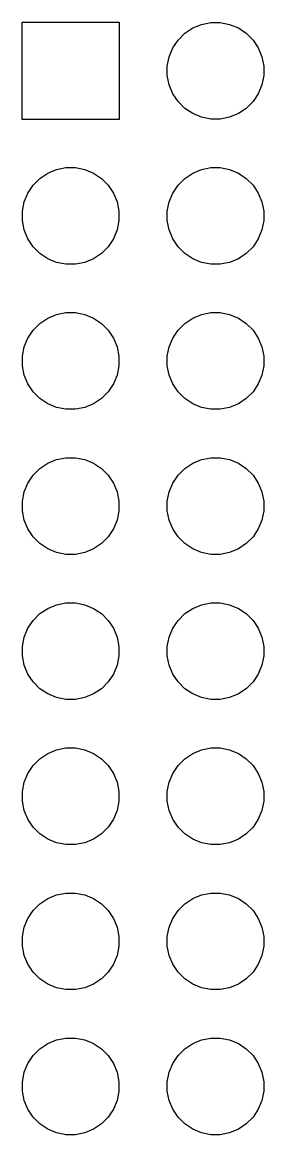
# Model space of a CAD drawing. Header units: inches. Extents: x 3.87 to 7.43, y -5.24 to -2.
# Drawn here: x 4.935 to 5.102, y -2.801 to -2.034 of the extents above; entities that cross this region are included whole.
import ezdxf

# ---------------------------------------------------------------- set-up
doc = ezdxf.new("R2010")
doc.units = ezdxf.units.IN
doc.header["$MEASUREMENT"] = 0
doc.layers.add('BLACK', color=7, linetype='CONTINUOUS')

msp = doc.modelspace()

# ---------------------------------------------------------------- linework, layer by layer
at = {"layer": 'BLACK', "linetype": 'CONTINUOUS'}
for p, q in [((4.93504, -2.10118), (4.93504, -2.03425)), ((4.93504, -2.03425), (5.00197, -2.03425)), ((5.00197, -2.03425), (5.00197, -2.10118)), ((5.04727, -2.04185), (5.05273, -2.0382)), ((5.05273, -2.0382), (5.05879, -2.03569)), ((5.05879, -2.03569), (5.06522, -2.03441)), ((5.06522, -2.03441), (5.07178, -2.03441)), ((5.07178, -2.03441), (5.07822, -2.03569)), ((5.07822, -2.03569), (5.08428, -2.0382)), ((5.08428, -2.0382), (5.08973, -2.04185)), ((5.03899, -2.05194), (5.04264, -2.04649)), ((5.04264, -2.04649), (5.04727, -2.04185)), ((5.08973, -2.04185), (5.09437, -2.04649)), ((5.09437, -2.04649), (5.09802, -2.05194)), ((5.03648, -2.058), (5.03899, -2.05194)), ((5.09802, -2.05194), (5.10053, -2.058)), ((5.0352, -2.06444), (5.03648, -2.058)), ((5.10053, -2.058), (5.10181, -2.06444)), ((5.0352, -2.071), (5.0352, -2.06444)), ((5.10181, -2.06444), (5.10181, -2.071)), ((5.03648, -2.07743), (5.0352, -2.071)), ((5.03899, -2.08349), (5.03648, -2.07743)), ((5.10053, -2.07743), (5.09802, -2.08349)), ((5.10181, -2.071), (5.10053, -2.07743)), ((5.04264, -2.08895), (5.03899, -2.08349)), ((5.09802, -2.08349), (5.09437, -2.08895)), ((5.04727, -2.09359), (5.04264, -2.08895)), ((5.09437, -2.08895), (5.08973, -2.09359)), ((5.05273, -2.09723), (5.04727, -2.09359)), ((5.05879, -2.09974), (5.05273, -2.09723)), ((5.06522, -2.10102), (5.05879, -2.09974)), ((5.07822, -2.09974), (5.07178, -2.10102)), ((5.08428, -2.09723), (5.07822, -2.09974)), ((5.08973, -2.09359), (5.08428, -2.09723)), ((5.00197, -2.10118), (4.93504, -2.10118)), ((5.07178, -2.10102), (5.06522, -2.10102)), ((4.94727, -2.14185), (4.95273, -2.1382)), ((4.95273, -2.1382), (4.95879, -2.13569)), ((4.95879, -2.13569), (4.96522, -2.13441)), ((4.96522, -2.13441), (4.97178, -2.13441)), ((4.97178, -2.13441), (4.97822, -2.13569)), ((4.97822, -2.13569), (4.98428, -2.1382)), ((4.98428, -2.1382), (4.98973, -2.14185)), ((5.04727, -2.14185), (5.05273, -2.1382)), ((5.05273, -2.1382), (5.05879, -2.13569)), ((5.05879, -2.13569), (5.06522, -2.13441)), ((5.06522, -2.13441), (5.07178, -2.13441)), ((5.07178, -2.13441), (5.07822, -2.13569)), ((5.07822, -2.13569), (5.08428, -2.1382)), ((5.08428, -2.1382), (5.08973, -2.14185)), ((4.93899, -2.15194), (4.94264, -2.14649)), ((4.94264, -2.14649), (4.94727, -2.14185)), ((4.98973, -2.14185), (4.99437, -2.14649)), ((4.99437, -2.14649), (4.99802, -2.15194)), ((5.03899, -2.15194), (5.04264, -2.14649)), ((5.04264, -2.14649), (5.04727, -2.14185)), ((5.08973, -2.14185), (5.09437, -2.14649)), ((5.09437, -2.14649), (5.09802, -2.15194)), ((4.93648, -2.158), (4.93899, -2.15194)), ((4.99802, -2.15194), (5.00053, -2.158)), ((5.03648, -2.158), (5.03899, -2.15194)), ((5.09802, -2.15194), (5.10053, -2.158)), ((4.9352, -2.16444), (4.93648, -2.158)), ((5.00053, -2.158), (5.00181, -2.16444)), ((5.0352, -2.16444), (5.03648, -2.158)), ((5.10053, -2.158), (5.10181, -2.16444)), ((4.9352, -2.171), (4.9352, -2.16444)), ((5.00181, -2.16444), (5.00181, -2.171)), ((5.0352, -2.171), (5.0352, -2.16444)), ((5.10181, -2.16444), (5.10181, -2.171)), ((4.93648, -2.17743), (4.9352, -2.171)), ((4.93899, -2.18349), (4.93648, -2.17743)), ((5.00053, -2.17743), (4.99802, -2.18349)), ((5.00181, -2.171), (5.00053, -2.17743)), ((5.03648, -2.17743), (5.0352, -2.171)), ((5.03899, -2.18349), (5.03648, -2.17743)), ((5.10053, -2.17743), (5.09802, -2.18349)), ((5.10181, -2.171), (5.10053, -2.17743)), ((4.94264, -2.18895), (4.93899, -2.18349)), ((4.99802, -2.18349), (4.99437, -2.18895)), ((5.04264, -2.18895), (5.03899, -2.18349)), ((5.09802, -2.18349), (5.09437, -2.18895)), ((4.94727, -2.19359), (4.94264, -2.18895)), ((4.99437, -2.18895), (4.98973, -2.19359)), ((5.04727, -2.19359), (5.04264, -2.18895)), ((5.09437, -2.18895), (5.08973, -2.19359)), ((4.95273, -2.19723), (4.94727, -2.19359)), ((4.95879, -2.19974), (4.95273, -2.19723)), ((4.96522, -2.20102), (4.95879, -2.19974)), ((4.97822, -2.19974), (4.97178, -2.20102)), ((4.98428, -2.19723), (4.97822, -2.19974)), ((4.98973, -2.19359), (4.98428, -2.19723)), ((5.05273, -2.19723), (5.04727, -2.19359)), ((5.05879, -2.19974), (5.05273, -2.19723)), ((5.06522, -2.20102), (5.05879, -2.19974)), ((5.07822, -2.19974), (5.07178, -2.20102)), ((5.08428, -2.19723), (5.07822, -2.19974)), ((5.08973, -2.19359), (5.08428, -2.19723)), ((4.97178, -2.20102), (4.96522, -2.20102)), ((5.07178, -2.20102), (5.06522, -2.20102)), ((4.94727, -2.24185), (4.95273, -2.2382)), ((4.95273, -2.2382), (4.95879, -2.23569)), ((4.95879, -2.23569), (4.96522, -2.23441)), ((4.96522, -2.23441), (4.97178, -2.23441)), ((4.97178, -2.23441), (4.97822, -2.23569)), ((4.97822, -2.23569), (4.98428, -2.2382)), ((4.98428, -2.2382), (4.98973, -2.24185)), ((5.04727, -2.24185), (5.05273, -2.2382)), ((5.05273, -2.2382), (5.05879, -2.23569)), ((5.05879, -2.23569), (5.06522, -2.23441)), ((5.06522, -2.23441), (5.07178, -2.23441)), ((5.07178, -2.23441), (5.07822, -2.23569)), ((5.07822, -2.23569), (5.08428, -2.2382)), ((5.08428, -2.2382), (5.08973, -2.24185)), ((4.93899, -2.25194), (4.94264, -2.24649)), ((4.94264, -2.24649), (4.94727, -2.24185)), ((4.98973, -2.24185), (4.99437, -2.24649)), ((4.99437, -2.24649), (4.99802, -2.25194)), ((5.03899, -2.25194), (5.04264, -2.24649)), ((5.04264, -2.24649), (5.04727, -2.24185)), ((5.08973, -2.24185), (5.09437, -2.24649)), ((5.09437, -2.24649), (5.09802, -2.25194)), ((4.93648, -2.258), (4.93899, -2.25194)), ((4.99802, -2.25194), (5.00053, -2.258)), ((5.03648, -2.258), (5.03899, -2.25194)), ((5.09802, -2.25194), (5.10053, -2.258)), ((4.9352, -2.26444), (4.93648, -2.258)), ((5.00053, -2.258), (5.00181, -2.26444)), ((5.0352, -2.26444), (5.03648, -2.258)), ((5.10053, -2.258), (5.10181, -2.26444)), ((4.9352, -2.271), (4.9352, -2.26444)), ((5.00181, -2.26444), (5.00181, -2.271)), ((5.0352, -2.271), (5.0352, -2.26444)), ((5.10181, -2.26444), (5.10181, -2.271)), ((4.93648, -2.27743), (4.9352, -2.271)), ((5.00181, -2.271), (5.00053, -2.27743)), ((5.03648, -2.27743), (5.0352, -2.271)), ((5.10181, -2.271), (5.10053, -2.27743)), ((4.93899, -2.28349), (4.93648, -2.27743)), ((4.94264, -2.28895), (4.93899, -2.28349)), ((4.99802, -2.28349), (4.99437, -2.28895)), ((5.00053, -2.27743), (4.99802, -2.28349)), ((5.03899, -2.28349), (5.03648, -2.27743)), ((5.04264, -2.28895), (5.03899, -2.28349)), ((5.09802, -2.28349), (5.09437, -2.28895)), ((5.10053, -2.27743), (5.09802, -2.28349)), ((4.94727, -2.29359), (4.94264, -2.28895)), ((4.99437, -2.28895), (4.98973, -2.29359)), ((5.04727, -2.29359), (5.04264, -2.28895)), ((5.09437, -2.28895), (5.08973, -2.29359)), ((4.95273, -2.29723), (4.94727, -2.29359)), ((4.95879, -2.29974), (4.95273, -2.29723)), ((4.96522, -2.30102), (4.95879, -2.29974)), ((4.97822, -2.29974), (4.97178, -2.30102)), ((4.98428, -2.29723), (4.97822, -2.29974)), ((4.98973, -2.29359), (4.98428, -2.29723)), ((5.05273, -2.29723), (5.04727, -2.29359)), ((5.05879, -2.29974), (5.05273, -2.29723)), ((5.06522, -2.30102), (5.05879, -2.29974)), ((5.07822, -2.29974), (5.07178, -2.30102)), ((5.08428, -2.29723), (5.07822, -2.29974)), ((5.08973, -2.29359), (5.08428, -2.29723)), ((4.97178, -2.30102), (4.96522, -2.30102)), ((5.07178, -2.30102), (5.06522, -2.30102)), ((4.94727, -2.34185), (4.95273, -2.3382)), ((4.95273, -2.3382), (4.95879, -2.33569)), ((4.95879, -2.33569), (4.96522, -2.33441)), ((4.96522, -2.33441), (4.97178, -2.33441)), ((4.97178, -2.33441), (4.97822, -2.33569)), ((4.97822, -2.33569), (4.98428, -2.3382)), ((4.98428, -2.3382), (4.98973, -2.34185)), ((5.04727, -2.34185), (5.05273, -2.3382)), ((5.05273, -2.3382), (5.05879, -2.33569)), ((5.05879, -2.33569), (5.06522, -2.33441)), ((5.06522, -2.33441), (5.07178, -2.33441)), ((5.07178, -2.33441), (5.07822, -2.33569)), ((5.07822, -2.33569), (5.08428, -2.3382)), ((5.08428, -2.3382), (5.08973, -2.34185)), ((4.94264, -2.34649), (4.94727, -2.34185)), ((4.98973, -2.34185), (4.99437, -2.34649)), ((5.04264, -2.34649), (5.04727, -2.34185)), ((5.08973, -2.34185), (5.09437, -2.34649)), ((4.93648, -2.358), (4.93899, -2.35194)), ((4.93899, -2.35194), (4.94264, -2.34649)), ((4.99437, -2.34649), (4.99802, -2.35194)), ((4.99802, -2.35194), (5.00053, -2.358)), ((5.03648, -2.358), (5.03899, -2.35194)), ((5.03899, -2.35194), (5.04264, -2.34649)), ((5.09437, -2.34649), (5.09802, -2.35194)), ((5.09802, -2.35194), (5.10053, -2.358)), ((4.9352, -2.36444), (4.93648, -2.358)), ((5.00053, -2.358), (5.00181, -2.36444)), ((5.0352, -2.36444), (5.03648, -2.358)), ((5.10053, -2.358), (5.10181, -2.36444)), ((4.9352, -2.371), (4.9352, -2.36444)), ((5.00181, -2.36444), (5.00181, -2.371)), ((5.0352, -2.371), (5.0352, -2.36444)), ((5.10181, -2.36444), (5.10181, -2.371)), ((4.93648, -2.37743), (4.9352, -2.371)), ((5.00181, -2.371), (5.00053, -2.37743)), ((5.03648, -2.37743), (5.0352, -2.371)), ((5.10181, -2.371), (5.10053, -2.37743)), ((4.93899, -2.38349), (4.93648, -2.37743)), ((4.94264, -2.38895), (4.93899, -2.38349)), ((4.99802, -2.38349), (4.99437, -2.38895)), ((5.00053, -2.37743), (4.99802, -2.38349)), ((5.03899, -2.38349), (5.03648, -2.37743)), ((5.04264, -2.38895), (5.03899, -2.38349)), ((5.09802, -2.38349), (5.09437, -2.38895)), ((5.10053, -2.37743), (5.09802, -2.38349)), ((4.94727, -2.39358), (4.94264, -2.38895)), ((4.99437, -2.38895), (4.98973, -2.39358)), ((5.04727, -2.39358), (5.04264, -2.38895)), ((5.09437, -2.38895), (5.08973, -2.39358)), ((4.95273, -2.39723), (4.94727, -2.39358)), ((4.95879, -2.39974), (4.95273, -2.39723)), ((4.96522, -2.40102), (4.95879, -2.39974)), ((4.97822, -2.39974), (4.97178, -2.40102)), ((4.98428, -2.39723), (4.97822, -2.39974)), ((4.98973, -2.39358), (4.98428, -2.39723)), ((5.05273, -2.39723), (5.04727, -2.39358)), ((5.05879, -2.39974), (5.05273, -2.39723)), ((5.06522, -2.40102), (5.05879, -2.39974)), ((5.07822, -2.39974), (5.07178, -2.40102)), ((5.08428, -2.39723), (5.07822, -2.39974)), ((5.08973, -2.39358), (5.08428, -2.39723)), ((4.97178, -2.40102), (4.96522, -2.40102)), ((5.07178, -2.40102), (5.06522, -2.40102)), ((4.94727, -2.44185), (4.95273, -2.4382)), ((4.95273, -2.4382), (4.95879, -2.43569)), ((4.95879, -2.43569), (4.96522, -2.43441)), ((4.96522, -2.43441), (4.97178, -2.43441)), ((4.97178, -2.43441), (4.97822, -2.43569)), ((4.97822, -2.43569), (4.98428, -2.4382)), ((4.98428, -2.4382), (4.98973, -2.44185)), ((5.04727, -2.44185), (5.05273, -2.4382)), ((5.05273, -2.4382), (5.05879, -2.43569)), ((5.05879, -2.43569), (5.06522, -2.43441)), ((5.06522, -2.43441), (5.07178, -2.43441)), ((5.07178, -2.43441), (5.07822, -2.43569)), ((5.07822, -2.43569), (5.08428, -2.4382)), ((5.08428, -2.4382), (5.08973, -2.44185)), ((4.94264, -2.44649), (4.94727, -2.44185)), ((4.98973, -2.44185), (4.99437, -2.44649)), ((5.04264, -2.44649), (5.04727, -2.44185)), ((5.08973, -2.44185), (5.09437, -2.44649)), ((4.93648, -2.458), (4.93899, -2.45194)), ((4.93899, -2.45194), (4.94264, -2.44649)), ((4.99437, -2.44649), (4.99802, -2.45194)), ((4.99802, -2.45194), (5.00053, -2.458)), ((5.03648, -2.458), (5.03899, -2.45194)), ((5.03899, -2.45194), (5.04264, -2.44649)), ((5.09437, -2.44649), (5.09802, -2.45194)), ((5.09802, -2.45194), (5.10053, -2.458)), ((4.9352, -2.46444), (4.93648, -2.458)), ((5.00053, -2.458), (5.00181, -2.46444)), ((5.0352, -2.46444), (5.03648, -2.458)), ((5.10053, -2.458), (5.10181, -2.46444)), ((4.9352, -2.471), (4.9352, -2.46444)), ((5.00181, -2.46444), (5.00181, -2.471)), ((5.0352, -2.471), (5.0352, -2.46444)), ((5.10181, -2.46444), (5.10181, -2.471)), ((4.93648, -2.47743), (4.9352, -2.471)), ((5.00181, -2.471), (5.00053, -2.47743)), ((5.03648, -2.47743), (5.0352, -2.471)), ((5.10181, -2.471), (5.10053, -2.47743)), ((4.93899, -2.48349), (4.93648, -2.47743)), ((4.94264, -2.48895), (4.93899, -2.48349)), ((4.99802, -2.48349), (4.99437, -2.48895)), ((5.00053, -2.47743), (4.99802, -2.48349)), ((5.03899, -2.48349), (5.03648, -2.47743)), ((5.04264, -2.48895), (5.03899, -2.48349)), ((5.09802, -2.48349), (5.09437, -2.48895)), ((5.10053, -2.47743), (5.09802, -2.48349)), ((4.94727, -2.49358), (4.94264, -2.48895)), ((4.99437, -2.48895), (4.98973, -2.49358)), ((5.04727, -2.49358), (5.04264, -2.48895)), ((5.09437, -2.48895), (5.08973, -2.49358)), ((4.95273, -2.49723), (4.94727, -2.49358)), ((4.95879, -2.49974), (4.95273, -2.49723)), ((4.98428, -2.49723), (4.97822, -2.49974)), ((4.98973, -2.49358), (4.98428, -2.49723)), ((5.05273, -2.49723), (5.04727, -2.49358)), ((5.05879, -2.49974), (5.05273, -2.49723)), ((5.08428, -2.49723), (5.07822, -2.49974)), ((5.08973, -2.49358), (5.08428, -2.49723)), ((4.96522, -2.50102), (4.95879, -2.49974)), ((4.97178, -2.50102), (4.96522, -2.50102)), ((4.97822, -2.49974), (4.97178, -2.50102)), ((5.06522, -2.50102), (5.05879, -2.49974)), ((5.07178, -2.50102), (5.06522, -2.50102)), ((5.07822, -2.49974), (5.07178, -2.50102)), ((4.95273, -2.5382), (4.95879, -2.53569)), ((4.95879, -2.53569), (4.96522, -2.53441)), ((4.96522, -2.53441), (4.97178, -2.53441)), ((4.97178, -2.53441), (4.97822, -2.53569)), ((4.97822, -2.53569), (4.98428, -2.5382)), ((5.05273, -2.5382), (5.05879, -2.53569)), ((5.05879, -2.53569), (5.06522, -2.53441)), ((5.06522, -2.53441), (5.07178, -2.53441)), ((5.07178, -2.53441), (5.07822, -2.53569)), ((5.07822, -2.53569), (5.08428, -2.5382)), ((4.94264, -2.54649), (4.94727, -2.54185)), ((4.94727, -2.54185), (4.95273, -2.5382)), ((4.98428, -2.5382), (4.98973, -2.54185)), ((4.98973, -2.54185), (4.99437, -2.54649)), ((5.04264, -2.54649), (5.04727, -2.54185)), ((5.04727, -2.54185), (5.05273, -2.5382)), ((5.08428, -2.5382), (5.08973, -2.54185)), ((5.08973, -2.54185), (5.09437, -2.54649)), ((4.93648, -2.558), (4.93899, -2.55194)), ((4.93899, -2.55194), (4.94264, -2.54649)), ((4.99437, -2.54649), (4.99802, -2.55194)), ((4.99802, -2.55194), (5.00053, -2.558)), ((5.03648, -2.558), (5.03899, -2.55194)), ((5.03899, -2.55194), (5.04264, -2.54649)), ((5.09437, -2.54649), (5.09802, -2.55194)), ((5.09802, -2.55194), (5.10053, -2.558)), ((4.9352, -2.56444), (4.93648, -2.558)), ((5.00053, -2.558), (5.00181, -2.56444)), ((5.0352, -2.56444), (5.03648, -2.558)), ((5.10053, -2.558), (5.10181, -2.56444)), ((4.9352, -2.571), (4.9352, -2.56444)), ((5.00181, -2.56444), (5.00181, -2.571)), ((5.0352, -2.571), (5.0352, -2.56444)), ((5.10181, -2.56444), (5.10181, -2.571)), ((4.93648, -2.57743), (4.9352, -2.571)), ((5.00181, -2.571), (5.00053, -2.57743)), ((5.03648, -2.57743), (5.0352, -2.571)), ((5.10181, -2.571), (5.10053, -2.57743)), ((4.93899, -2.58349), (4.93648, -2.57743)), ((4.94264, -2.58895), (4.93899, -2.58349)), ((4.99802, -2.58349), (4.99437, -2.58895)), ((5.00053, -2.57743), (4.99802, -2.58349)), ((5.03899, -2.58349), (5.03648, -2.57743)), ((5.04264, -2.58895), (5.03899, -2.58349)), ((5.09802, -2.58349), (5.09437, -2.58895)), ((5.10053, -2.57743), (5.09802, -2.58349)), ((4.94727, -2.59359), (4.94264, -2.58895)), ((4.99437, -2.58895), (4.98973, -2.59359)), ((5.04727, -2.59359), (5.04264, -2.58895)), ((5.09437, -2.58895), (5.08973, -2.59359)), ((4.95273, -2.59723), (4.94727, -2.59359)), ((4.95879, -2.59974), (4.95273, -2.59723)), ((4.98428, -2.59723), (4.97822, -2.59974)), ((4.98973, -2.59359), (4.98428, -2.59723)), ((5.05273, -2.59723), (5.04727, -2.59359)), ((5.05879, -2.59974), (5.05273, -2.59723)), ((5.08428, -2.59723), (5.07822, -2.59974)), ((5.08973, -2.59359), (5.08428, -2.59723)), ((4.96522, -2.60102), (4.95879, -2.59974)), ((4.97178, -2.60102), (4.96522, -2.60102)), ((4.97822, -2.59974), (4.97178, -2.60102)), ((5.06522, -2.60102), (5.05879, -2.59974)), ((5.07178, -2.60102), (5.06522, -2.60102)), ((5.07822, -2.59974), (5.07178, -2.60102)), ((4.95273, -2.6382), (4.95879, -2.63569)), ((4.95879, -2.63569), (4.96522, -2.63441)), ((4.96522, -2.63441), (4.97178, -2.63441)), ((4.97178, -2.63441), (4.97822, -2.63569)), ((4.97822, -2.63569), (4.98428, -2.6382)), ((5.05273, -2.6382), (5.05879, -2.63569)), ((5.05879, -2.63569), (5.06522, -2.63441)), ((5.06522, -2.63441), (5.07178, -2.63441)), ((5.07178, -2.63441), (5.07822, -2.63569)), ((5.07822, -2.63569), (5.08428, -2.6382)), ((4.94264, -2.64649), (4.94727, -2.64185)), ((4.94727, -2.64185), (4.95273, -2.6382)), ((4.98428, -2.6382), (4.98973, -2.64185)), ((4.98973, -2.64185), (4.99437, -2.64649)), ((5.04264, -2.64649), (5.04727, -2.64185)), ((5.04727, -2.64185), (5.05273, -2.6382)), ((5.08428, -2.6382), (5.08973, -2.64185)), ((5.08973, -2.64185), (5.09437, -2.64649)), ((4.93648, -2.658), (4.93899, -2.65194)), ((4.93899, -2.65194), (4.94264, -2.64649)), ((4.99437, -2.64649), (4.99802, -2.65194)), ((4.99802, -2.65194), (5.00053, -2.658)), ((5.03648, -2.658), (5.03899, -2.65194)), ((5.03899, -2.65194), (5.04264, -2.64649)), ((5.09437, -2.64649), (5.09802, -2.65194)), ((5.09802, -2.65194), (5.10053, -2.658)), ((4.9352, -2.66444), (4.93648, -2.658)), ((5.00053, -2.658), (5.00181, -2.66444)), ((5.0352, -2.66444), (5.03648, -2.658)), ((5.10053, -2.658), (5.10181, -2.66444)), ((4.9352, -2.671), (4.9352, -2.66444)), ((5.00181, -2.66444), (5.00181, -2.671)), ((5.0352, -2.671), (5.0352, -2.66444)), ((5.10181, -2.66444), (5.10181, -2.671)), ((4.93648, -2.67743), (4.9352, -2.671)), ((5.00181, -2.671), (5.00053, -2.67743)), ((5.03648, -2.67743), (5.0352, -2.671)), ((5.10181, -2.671), (5.10053, -2.67743)), ((4.93899, -2.68349), (4.93648, -2.67743)), ((4.94264, -2.68895), (4.93899, -2.68349)), ((4.99802, -2.68349), (4.99437, -2.68895)), ((5.00053, -2.67743), (4.99802, -2.68349)), ((5.03899, -2.68349), (5.03648, -2.67743)), ((5.04264, -2.68895), (5.03899, -2.68349)), ((5.09802, -2.68349), (5.09437, -2.68895)), ((5.10053, -2.67743), (5.09802, -2.68349)), ((4.94727, -2.69359), (4.94264, -2.68895)), ((4.99437, -2.68895), (4.98973, -2.69359)), ((5.04727, -2.69359), (5.04264, -2.68895)), ((5.09437, -2.68895), (5.08973, -2.69359)), ((4.95273, -2.69723), (4.94727, -2.69359)), ((4.95879, -2.69974), (4.95273, -2.69723)), ((4.98428, -2.69723), (4.97822, -2.69974)), ((4.98973, -2.69359), (4.98428, -2.69723)), ((5.05273, -2.69723), (5.04727, -2.69359)), ((5.05879, -2.69974), (5.05273, -2.69723)), ((5.08428, -2.69723), (5.07822, -2.69974)), ((5.08973, -2.69359), (5.08428, -2.69723)), ((4.96522, -2.70102), (4.95879, -2.69974)), ((4.97178, -2.70102), (4.96522, -2.70102)), ((4.97822, -2.69974), (4.97178, -2.70102)), ((5.06522, -2.70102), (5.05879, -2.69974)), ((5.07178, -2.70102), (5.06522, -2.70102)), ((5.07822, -2.69974), (5.07178, -2.70102)), ((4.95273, -2.7382), (4.95879, -2.73569)), ((4.95879, -2.73569), (4.96522, -2.73441)), ((4.96522, -2.73441), (4.97178, -2.73441)), ((4.97178, -2.73441), (4.97822, -2.73569)), ((4.97822, -2.73569), (4.98428, -2.7382)), ((5.05273, -2.7382), (5.05879, -2.73569)), ((5.05879, -2.73569), (5.06522, -2.73441)), ((5.06522, -2.73441), (5.07178, -2.73441)), ((5.07178, -2.73441), (5.07822, -2.73569)), ((5.07822, -2.73569), (5.08428, -2.7382)), ((4.94264, -2.74649), (4.94727, -2.74185)), ((4.94727, -2.74185), (4.95273, -2.7382)), ((4.98428, -2.7382), (4.98973, -2.74185)), ((4.98973, -2.74185), (4.99437, -2.74649)), ((5.04264, -2.74649), (5.04727, -2.74185)), ((5.04727, -2.74185), (5.05273, -2.7382)), ((5.08428, -2.7382), (5.08973, -2.74185)), ((5.08973, -2.74185), (5.09437, -2.74649)), ((4.93648, -2.758), (4.93899, -2.75194)), ((4.93899, -2.75194), (4.94264, -2.74649)), ((4.99437, -2.74649), (4.99802, -2.75194)), ((4.99802, -2.75194), (5.00053, -2.758)), ((5.03648, -2.758), (5.03899, -2.75194)), ((5.03899, -2.75194), (5.04264, -2.74649)), ((5.09437, -2.74649), (5.09802, -2.75194)), ((5.09802, -2.75194), (5.10053, -2.758)), ((4.9352, -2.76444), (4.93648, -2.758)), ((5.00053, -2.758), (5.00181, -2.76444)), ((5.0352, -2.76444), (5.03648, -2.758)), ((5.10053, -2.758), (5.10181, -2.76444)), ((4.9352, -2.771), (4.9352, -2.76444)), ((5.00181, -2.76444), (5.00181, -2.771)), ((5.0352, -2.771), (5.0352, -2.76444)), ((5.10181, -2.76444), (5.10181, -2.771)), ((4.93648, -2.77743), (4.9352, -2.771)), ((5.00181, -2.771), (5.00053, -2.77743)), ((5.03648, -2.77743), (5.0352, -2.771)), ((5.10181, -2.771), (5.10053, -2.77743)), ((4.93899, -2.78349), (4.93648, -2.77743)), ((5.00053, -2.77743), (4.99802, -2.78349)), ((5.03899, -2.78349), (5.03648, -2.77743)), ((5.10053, -2.77743), (5.09802, -2.78349)), ((4.94264, -2.78895), (4.93899, -2.78349)), ((4.94727, -2.79359), (4.94264, -2.78895)), ((4.99437, -2.78895), (4.98973, -2.79359)), ((4.99802, -2.78349), (4.99437, -2.78895)), ((5.04264, -2.78895), (5.03899, -2.78349)), ((5.04727, -2.79359), (5.04264, -2.78895)), ((5.09437, -2.78895), (5.08973, -2.79359)), ((5.09802, -2.78349), (5.09437, -2.78895)), ((4.95273, -2.79723), (4.94727, -2.79359)), ((4.95879, -2.79974), (4.95273, -2.79723)), ((4.98428, -2.79723), (4.97822, -2.79974)), ((4.98973, -2.79359), (4.98428, -2.79723)), ((5.05273, -2.79723), (5.04727, -2.79359)), ((5.05879, -2.79974), (5.05273, -2.79723)), ((5.08428, -2.79723), (5.07822, -2.79974)), ((5.08973, -2.79359), (5.08428, -2.79723)), ((4.96522, -2.80102), (4.95879, -2.79974)), ((4.97178, -2.80102), (4.96522, -2.80102)), ((4.97822, -2.79974), (4.97178, -2.80102)), ((5.06522, -2.80102), (5.05879, -2.79974)), ((5.07178, -2.80102), (5.06522, -2.80102)), ((5.07822, -2.79974), (5.07178, -2.80102))]:
    msp.add_line(p, q, dxfattribs=at)

doc.saveas('drawing.dxf')
